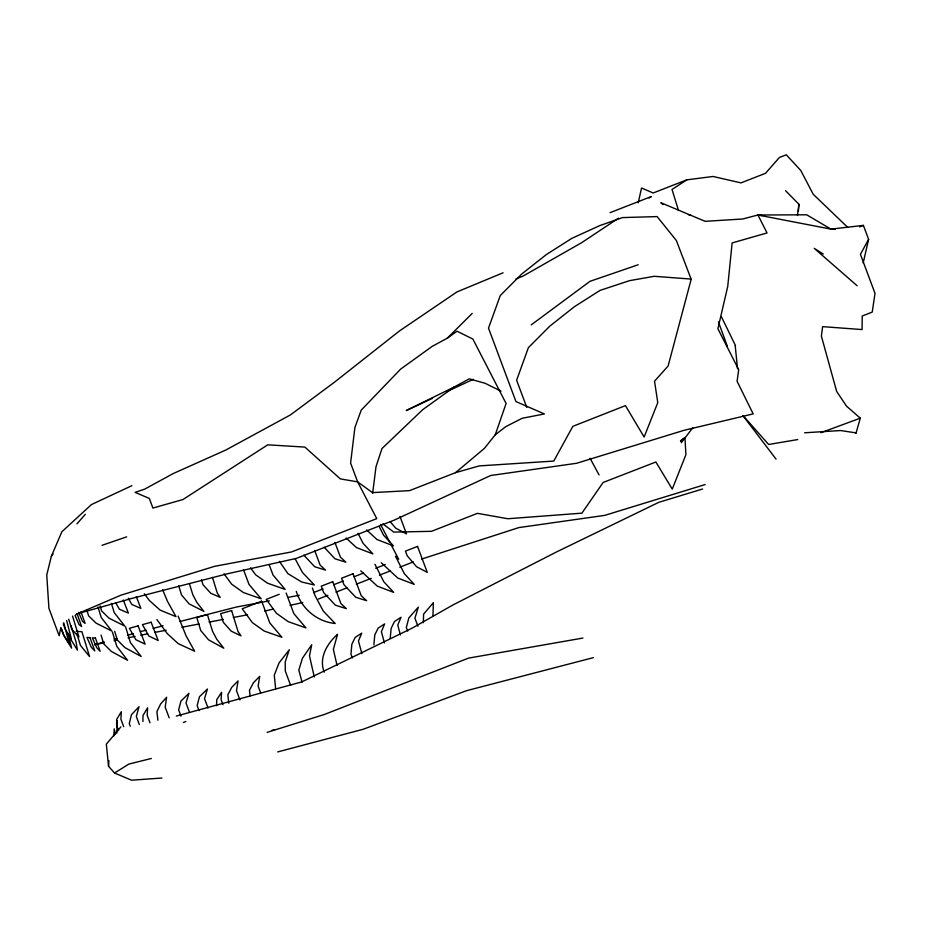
<?xml version="1.0" encoding="UTF-8"?>
<svg xmlns="http://www.w3.org/2000/svg" width="935" height="935" viewBox="0 0 935 935"><rect width="100%" height="100%" fill="white"/><g stroke="black" fill="none" stroke-linecap="round" stroke-linejoin="round"><path stroke-width="1.4" d="M142.915 721.551L142.985 715.497L147.601 707.807L147.192 715.322L149.997 722.802M116.805 733.145L117.249 720.792M216.569 705.715L216.733 699.731L221.595 692.274L221.081 699.684L222.951 704.674M432.952 616.504L433.349 602.678L423.613 614.12L423.321 622.733M113.86 735.985L114.21 728.879L115.367 734.185M161.895 778.025L131.566 780.211L114.537 773.011L108.553 766.303L108.916 760.552M798.396 211.263L798.922 204.262L785.552 190.682M373.871 644.846L374.783 634.982L378.126 628.133L384.659 623.89L381.386 631.698L384.425 642.929M390.222 638.231L391.146 628.367L394.476 621.518L401.022 617.275L397.749 625.094L400.402 634.912M372.621 493.411L376.022 466.577L381.994 448.531L422.597 409.775L454.13 387.032L469.288 378.839L485.148 383.303L500.985 391.146M797.462 215.482L798.922 204.262M60.6 628.706L59.15 635.718L48.912 608.311L46.75 575.002L51.367 556.267L61.862 531.77L91.466 504.561L131.917 485.651M638.208 202.802L641.55 188.005L653.168 192.996L686.793 179.847L713.031 176.47L740.987 182.886L765.52 173.302L779.381 157.501L786.288 154.789L800.804 170.521L813.205 194.258L847.659 227.31M863.18 263.051L868.603 239.337L863.391 225.393L830.923 229.11L757.923 215.003L742.741 218.989L705.142 221.326L660.87 202.72L662.973 204.613M855.969 433.291L860.305 418.179L846.502 406.141L836.673 391.449L821.386 336.121L822.613 326.642L862.093 329.564L862.21 316.007L872.238 312.091L875.008 293.345L860.422 254.332L868.603 239.337M503.088 272.798L456.946 291.93L399.268 331.095L334.52 382.158L290.411 414.93L225.744 450.062L173.326 473.507L144.68 489.134L135.096 492.371L149.32 498.425L152.919 508.056L182.921 499.547L267.737 444.826L304.868 447.082L340.317 478.884L357.637 481.876L372.434 492.616L409.542 490.641L455.52 472.666L484.412 448.368L495.258 434.775L506.104 403.476L472.865 339.054L457.028 331.212L447.339 338.166L432.18 346.371L400.647 369.103L361.249 410.103L354.914 427.47L350.602 463.082L357.637 481.876L376.758 518.633L291.603 551.93L214.676 566.306L120.814 595.221L77.769 613.676L131.706 598.458L227.1 573.856L296.407 558.382L394.091 520.187L490.676 475.506L576.591 463.281L684.011 430.322L753.166 413.889L737.084 381.293L738.697 369.687L717.905 328.711L727.746 286.367L732.128 242.936L767.051 232.944L757.923 215.003L806.718 214.805L830.923 229.11L835.177 229.367M681.264 442.758L692.765 427.798M51.367 556.267L53.085 553.987M120.849 726.927L106.321 744.178L108.553 766.303M76.915 523.892L85.295 514.285M447.339 338.166L472.198 313.412M680.657 441.18L684.969 437.557L685.893 454.726L672.253 489.122L655.867 461.995L603.133 482.472L581.897 513.163L507.81 518.738L477.469 513.338L431.491 531.314L393.752 532.085L382.882 523.88M495.258 434.775L505.835 426.605L522.197 418.272L544.392 413.948L515.956 401.571L488.502 328.138L500.272 295.553L521.613 274.119L546.25 254.647L571.881 238.32L599.814 225.604L622.511 217.586L657.13 216.581L676.379 240.54L691.175 279.273L668.116 366.017L654.535 381.188L657.772 402.646L644.133 437.031L625.433 405.626L572.828 426.337L553.777 461.072L479.293 465.899L455.52 472.666M531.209 324.889L589.997 281.318L638.196 264.757M680.493 440.806L684.969 437.557M618.503 218.182L581.512 242.773L522.829 276.211L516.026 278.864M649.03 198.033L651.321 196.537L610.076 212.666M686.793 179.847L672.02 189.489L678.494 210.41M114.537 773.011L128.843 764.082L151.341 758.472M454.13 387.032L406.246 410.558L432.519 398.31M446.965 391.566L473.239 379.318M183.365 722.498L185.831 721.504M859.616 226.866L863.391 225.393M279.203 594.321L266.23 599.393L276.433 613.278L288.202 621.646L305.944 627.911L293.812 613.535L286.133 592.989M313.552 592.591L323.019 588.898M333.83 584.667L343.285 580.974M354.108 576.743L363.563 573.038M375.73 568.281L385.197 564.588M318.367 599.043L327.858 595.338M336.004 592.147L346.85 587.905M356.352 584.2L371.277 578.356M379.411 575.177L390.269 570.934M399.771 567.218L413.328 561.912M820.988 432.671L860.305 418.179M102.044 545.315L126.669 536.854M421.603 559.06L518.796 527.597L604.711 515.372L705.154 484.552M267.118 732.374L324.328 714.492L468.493 658.123L582.937 638.056M702.594 489.005L658.801 502.329L556.302 552.059L452.715 605.085L412.253 628.098L301.654 681.954L176.329 716.058M271.805 730.469L274.574 729.639M104.288 641.959L94.54 644.741L104.334 642.719M114.023 639.166L116.805 638.371M127.931 635.192L133.495 633.603M277.672 751.927L363.096 729.3L466.436 690.72L593.491 657.609M140.46 631.616L146.117 630.167M153.188 628.355L163.087 625.819M180.058 621.471L236.625 606.979L269.397 600.854M264.617 611.046L273.102 609.153M290.072 605.366L302.8 602.526M114.117 640.709L116.91 640.124M128.095 637.822L135.084 636.384M140.682 635.227L147.672 633.79M154.754 632.399L166.185 630.237M181.893 627.256L199.05 623.996M209.043 622.102L223.336 619.391M233.341 617.497L247.623 614.786M287.91 597.395L299.305 595.256M797.765 439.567L768.628 444.476L743.091 415.666M804.579 432.788L840.623 430.544L856.086 432.905M76.132 631.324L81.941 631.733L89.561 656.569L80.433 645.395L76.915 633.883M690.871 279.062L654.196 276.293L629.535 280.664L600.001 290.411L574.37 306.738L549.733 326.21L528.392 347.645L516.623 380.229L526.791 407.426M757.923 215.003L762.259 215.529M688.394 214.734L690.895 215.284M823.244 254.028L814.221 248.336L857.103 285.736M366.684 529.993L376.969 539.518L393.448 545.853L383.607 535.252L379.154 526.499M381.305 562.776L397.749 578.029L414.24 584.363L404.399 573.751L395.493 556.243M346.137 538.022L356.422 547.559L372.901 553.894L363.06 543.282L357.976 533.277M360.746 570.817L377.202 586.058L393.682 592.393L383.841 581.792L374.947 564.284M324.153 547.209L334.952 558.768L345.845 562.192L340.422 557.155L334.952 542.51M303.852 555.145L314.651 566.703L325.544 570.128L320.121 565.091L314.651 550.446M390.152 521.648L395.762 528.217L406.48 533.885L399.97 516.459M743.021 415.748L776.062 459.132M144.329 593.748L149.413 600.527L160.107 610.099L175.99 616.656L167.564 601.532L162.573 589.564M156.87 619.589L167.225 633.544L178.223 643.654L194.655 651.228L186.112 635.894L178.129 616.118M250.545 567.837L255.641 574.78L267.422 583.148L285.163 589.401L273.032 575.025L269.128 564.6M223.979 573.751L231.635 584.165L243.404 592.533L261.145 598.797L249.014 584.422L243.649 570.081M279.39 561.386L287.957 573.693L301.725 582.014L314.37 584.994L302.473 572.489L294.981 558.475M70.031 638.091L77.43 650.117L76.109 642.181L71.048 625.69M128.294 598.248L131.835 604.478L140.834 608.369L136.3 596.624M115.847 602.981L119.376 609.211L128.375 613.091L123.338 600.06M590.055 458.255L599.066 474.933M380.557 524.465L389.965 542.534M391.309 545.105L398.707 559.305M721.539 317.035L735.553 345.728M78.587 612.32L82.525 621.401L85.12 623.4L80.959 611.806M417.933 626.228L414.93 618.21L418.319 607.142L408.852 617.93L406.316 627.478L407.672 631.102M352.366 657.948L350.941 654.114L351.852 644.262L355.195 637.401L361.728 633.159L358.456 640.978L361.88 653.6M296.278 591.387C301.619 608.685 317.058 621.693 335.162 623.493L323.253 610.999L315.095 595.712L312.383 588.01M290.656 685.39L285.292 671.038L285.198 661.933L289.289 649.755L279.086 662.868L274.271 675.187L275.661 688.943M260.608 692.753L258.13 686.126L259.708 676.344L253.432 682.76L249.47 690.252L250.089 695.897M239.956 699.953L236.485 690.673L238.063 680.89L231.786 687.307L227.836 694.798L228.771 703.26M208.014 708.005L204.52 698.655L207.453 688.99L199.494 696.704L197.145 705.516L199.026 710.577M189.501 712.33L186.007 702.98L188.94 693.314L180.981 701.028L178.632 709.84L180.993 716.175M169.177 717.811L165.203 707.211L166.617 697.253L160.621 703.95L156.893 711.652L157.898 720.195M139.315 724.531L136.323 716.514L139.046 706.65L131.449 714.702L129.275 723.69L130.222 726.226M123.712 726.705L120.907 719.214L121.316 711.699L116.7 719.389L116.618 725.455L118.511 730.515M61.348 628.39L64.199 636.127L71.609 648.154L68.173 633.346M718.419 321.897L727.278 346.137M63.276 623.785L65.251 629.255L71.352 638.85L66.63 620.466M60.74 627.467L63.206 634.292L69.307 643.899L63.732 622.757M212.49 577.456L217.317 593.152L220.216 597.36L210.796 593.293L203.024 584.737L201.493 579.77M189.384 583.604L192.785 594.637L196.946 602.572L203.877 611.373L189.104 603.858L181.53 594.941L178.714 585.766M125.617 626.906L130.409 642.579L141.185 656.475L124.928 647.616L117.319 639.996L114.666 631.324M111.382 603.344L114.222 612.589L124.764 626.076L109.044 618.187L101.623 610.929L100.092 605.938M112.399 632.002L116.805 646.377L127.569 660.285L111.323 651.414L103.715 643.806L101.05 635.122M97.976 606.967L101.225 617.521L111.768 631.008L96.048 623.119L88.626 615.861L86.71 609.632M72.533 616.083L78.937 636.899L71.843 629.477L68.687 619.192M302.028 682.188L298.838 670.033L302.461 658.182L311.741 644.753L309.473 655.856L314.289 676.998M337.044 665.439L333.363 649.334L337.558 634.316C327.075 643.596 318.566 657.948 324.223 672.101M735.214 345.74L737.528 368.694M77.091 613.734L75.104 615.475L79.031 624.557L81.626 626.555L77.091 613.734M261.671 601.182L242.212 608.79L252.415 622.663L264.196 631.043L281.938 637.296L269.806 622.92L261.671 601.182M417.548 546.402L405.451 551.136L407.192 555.776L416.554 566.715L427.272 572.384L417.548 546.402M332.72 581.699L321.254 586.175L323.662 592.603L335.431 605.202L346.336 608.638L340.913 603.589L332.72 581.699M353.021 573.763L341.555 578.239L343.951 584.667L355.732 597.266L366.625 600.702L361.202 595.653L353.021 573.763M138.076 625.866L129.381 628.308L135.82 639.68L145.135 644.145L138.076 625.866M151.119 622.219L142.424 624.662L148.864 636.034L158.179 640.498L151.119 622.219M207.406 614.552L196.771 617.521L200.756 630.552L208.505 639.797L223.781 648.224L216.698 639.143L212.479 631.125L207.406 614.552M231.623 610.578L220.648 613.652L223.29 622.278L231.261 631.183L240.996 635.858L238.039 631.546L231.623 610.578M90.017 637.682L86.955 637.413L91.338 647.359L94.774 650.9L90.017 637.682M95.417 638.056L92.343 637.799L96.737 647.733L100.162 651.286L95.417 638.056"/></g></svg>
